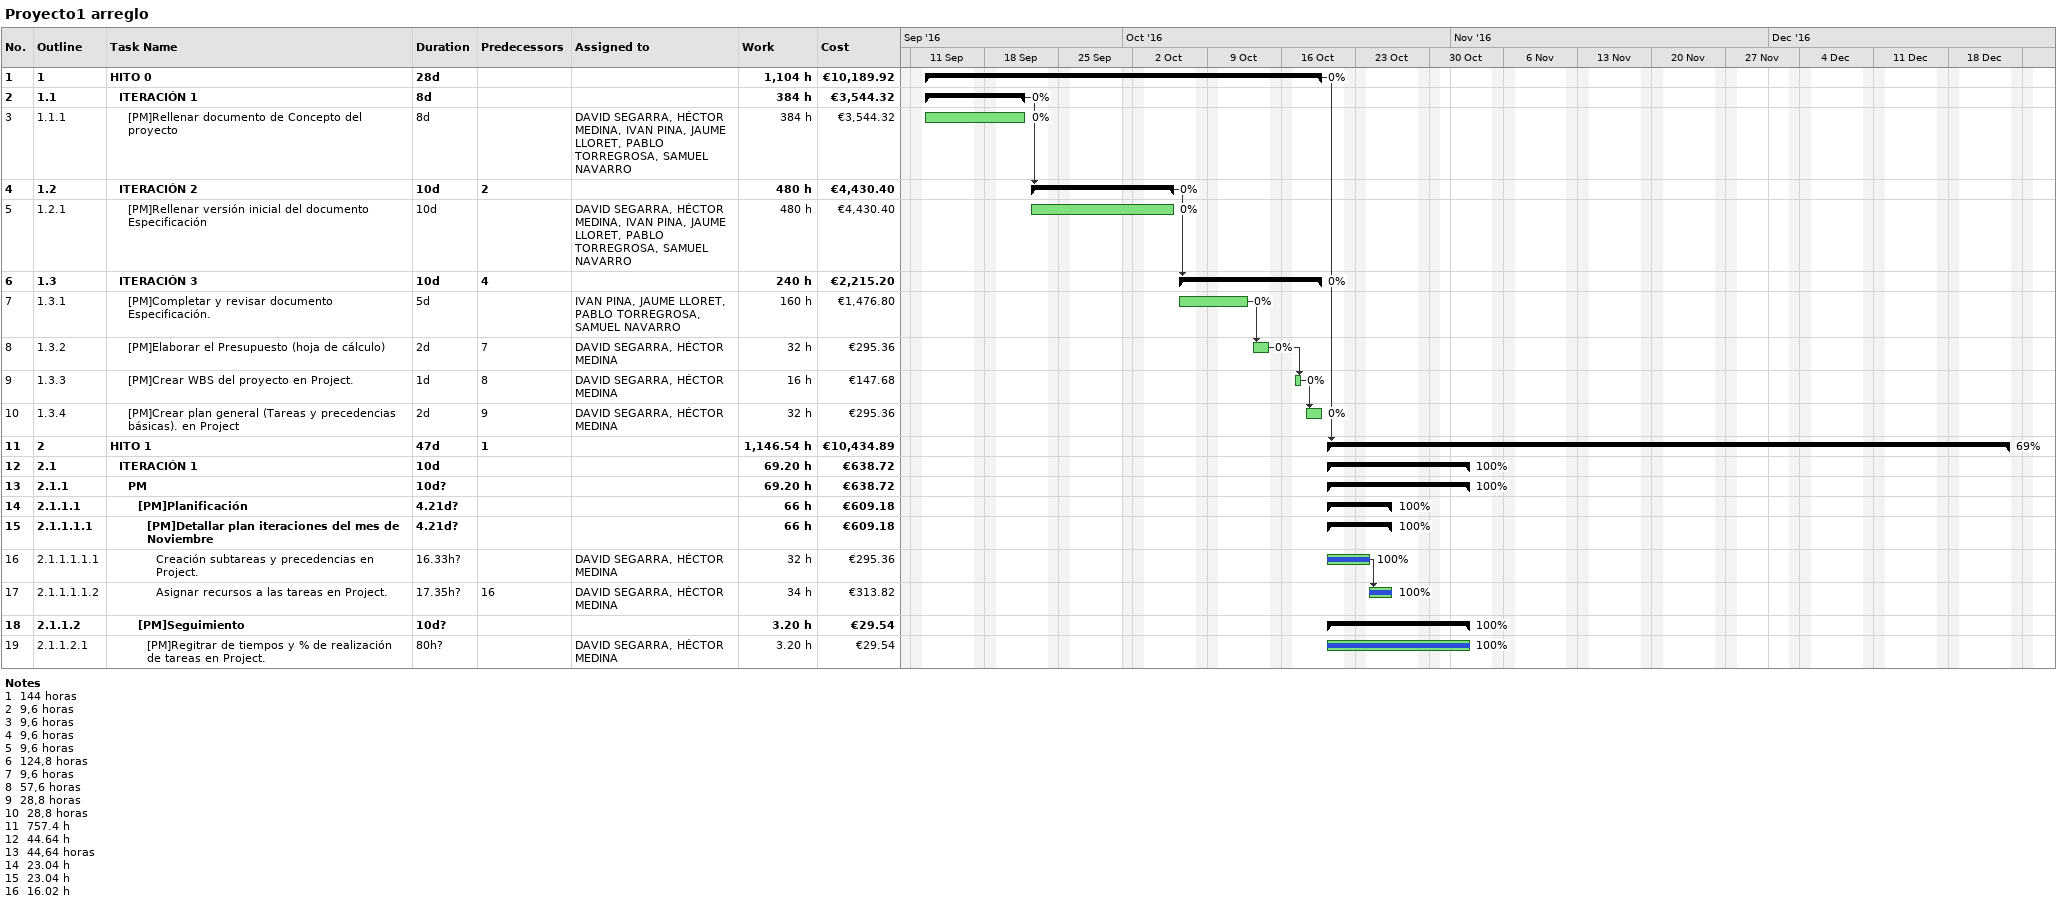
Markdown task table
Proyecto1 arreglo

| ID | WBS | Task | Duration | Start | Finish | Predecessors | Resources | % complete | Work (h) | Cost (€) |
|---|---|---|---|---|---|---|---|---|---|---|
| 1 | 1 | **HITO 0** | 28d | 2016-09-12 | 2016-10-19 |  |  | 0 | 1104 | 10189.92 |
| 2 | 1.1 | **ITERACIÓN 1** | 8d | 2016-09-12 | 2016-09-21 |  |  | 0 | 384 | 3544.32 |
| 3 | 1.1.1 | [PM]Rellenar documento de Concepto del proyecto | 8d | 2016-09-12 | 2016-09-21 |  | DAVID SEGARRA, HÉCTOR MEDINA, IVAN PINA, JAUME LLORET, PABLO TORREGROSA, SAMUEL NAVARRO | 0 | 384 | 3544.32 |
| 4 | 1.2 | **ITERACIÓN 2** | 10d | 2016-09-22 | 2016-10-05 | 2 |  | 0 | 480 | 4430.40 |
| 5 | 1.2.1 | [PM]Rellenar versión inicial del documento Especificación | 10d | 2016-09-22 | 2016-10-05 |  | DAVID SEGARRA, HÉCTOR MEDINA, IVAN PINA, JAUME LLORET, PABLO TORREGROSA, SAMUEL NAVARRO | 0 | 480 | 4430.40 |
| 6 | 1.3 | **ITERACIÓN 3** | 10d | 2016-10-06 | 2016-10-19 | 4 |  | 0 | 240 | 2215.20 |
| 7 | 1.3.1 | [PM]Completar y revisar documento Especificación. | 5d | 2016-10-06 | 2016-10-12 |  | IVAN PINA, JAUME LLORET, PABLO TORREGROSA, SAMUEL NAVARRO | 0 | 160 | 1476.80 |
| 8 | 1.3.2 | [PM]Elaborar el Presupuesto (hoja de cálculo) | 2d | 2016-10-13 | 2016-10-14 | 7 | DAVID SEGARRA, HÉCTOR MEDINA | 0 | 32 | 295.36 |
| 9 | 1.3.3 | [PM]Crear WBS del proyecto en Project. | 1d | 2016-10-17 | 2016-10-17 | 8 | DAVID SEGARRA, HÉCTOR MEDINA | 0 | 16 | 147.68 |
| 10 | 1.3.4 | [PM]Crear plan general (Tareas y precedencias básicas). en Project | 2d | 2016-10-18 | 2016-10-19 | 9 | DAVID SEGARRA, HÉCTOR MEDINA | 0 | 32 | 295.36 |
| 11 | 2 | **HITO 1** | 47d | 2016-10-20 | 2016-12-23 | 1 |  | 69 | 1146.54 | 10434.89 |
| 12 | 2.1 | **ITERACIÓN 1** | 10d | 2016-10-20 | 2016-11-02 |  |  | 100 | 69.20 | 638.72 |
| 13 | 2.1.1 | **PM** | 10d? | 2016-10-20 | 2016-11-02 |  |  | 100 | 69.20 | 638.72 |
| 14 | 2.1.1.1 | **[PM]Planificación** | 4.21d? | 2016-10-20 | 2016-10-26 |  |  | 100 | 66 | 609.18 |
| 15 | 2.1.1.1.1 | **[PM]Detallar plan iteraciones del mes de Noviembre** | 4.21d? | 2016-10-20 | 2016-10-26 |  |  | 100 | 66 | 609.18 |
| 16 | 2.1.1.1.1.1 | Creación subtareas y precedencias en Project. | 16.33h? | 2016-10-20 | 2016-10-24 |  | DAVID SEGARRA, HÉCTOR MEDINA | 100 | 32 | 295.36 |
| 17 | 2.1.1.1.1.2 | Asignar recursos a las tareas en Project. | 17.35h? | 2016-10-24 | 2016-10-26 | 16 | DAVID SEGARRA, HÉCTOR MEDINA | 100 | 34 | 313.82 |
| 18 | 2.1.1.2 | **[PM]Seguimiento** | 10d? | 2016-10-20 | 2016-11-02 |  |  | 100 | 3.20 | 29.54 |
| 19 | 2.1.1.2.1 | [PM]Regitrar de tiempos y % de realización de tareas en Project. | 80h? | 2016-10-20 | 2016-11-02 |  | DAVID SEGARRA, HÉCTOR MEDINA | 100 | 3.20 | 29.54 |

Notes
- 1: 144 horas
- 2: 9,6 horas
- 3: 9,6 horas
- 4: 9,6 horas
- 5: 9,6 horas
- 6: 124,8 horas
- 7: 9,6 horas
- 8: 57,6 horas
- 9: 28,8 horas
- 10: 28,8 horas
- 11: 757.4 h
- 12: 44.64 h
- 13: 44,64 horas
- 14: 23.04 h
- 15: 23.04 h
- 16: 16.02 h
